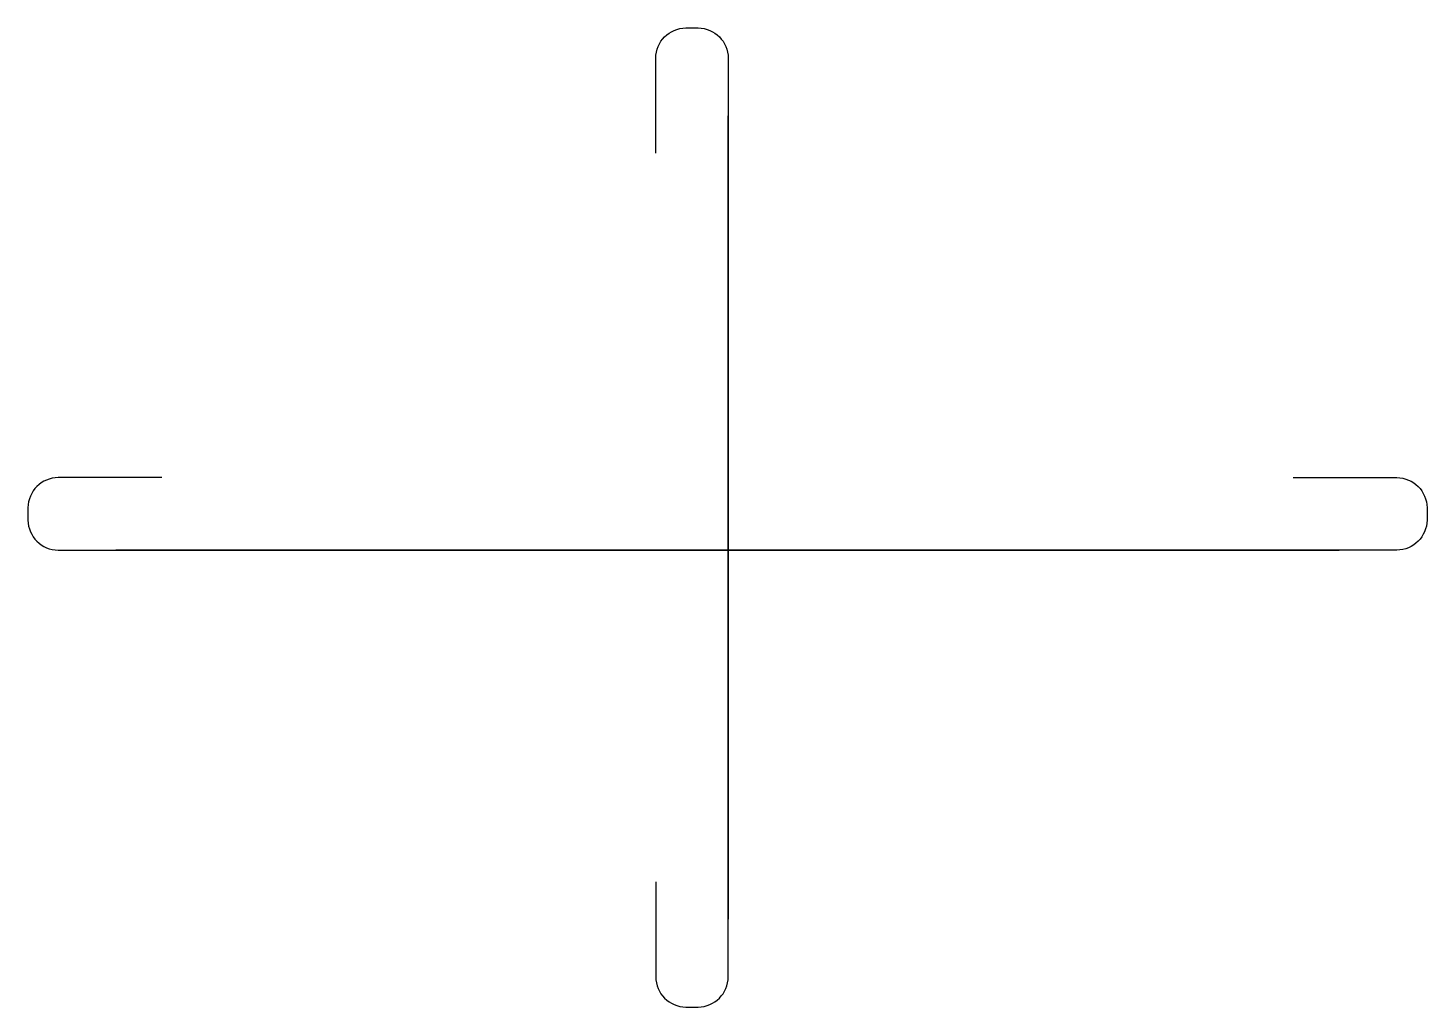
# Model space of a CAD drawing. Header units: metres. Extents: x -79525 to -77204, y -325636 to -324011.
import ezdxf

# ---------------------------------------------------------------- set-up
doc = ezdxf.new("R2010")
doc.units = ezdxf.units.M
doc.layers.add('STEEL', color=1, linetype='Continuous')

msp = doc.modelspace()

# ---------------------------------------------------------------- linework, layer by layer
at = {"layer": 'STEEL'}
for points in [[(-78483.68, -324218.79), (-78483.68, -324060.75, -0.41), (-78433.68, -324010.75), (-78413.29, -324010.75, -0.41), (-78363.29, -324060.75), (-78363.29, -325490.03)], [(-78483.68, -325427.59), (-78483.68, -325585.63, 0.41), (-78433.68, -325635.63), (-78413.29, -325635.63, 0.41), (-78363.29, -325585.63), (-78363.29, -324156.35)], [(-79303.27, -324756.98), (-79475.39, -324756.98, 0.41), (-79525.39, -324806.98), (-79525.39, -324827.37, 0.41), (-79475.39, -324877.37), (-77349.25, -324877.37)], [(-77425.77, -324756.98), (-77253.65, -324756.98, -0.41), (-77203.65, -324806.98), (-77203.65, -324827.37, -0.41), (-77253.65, -324877.37), (-79379.79, -324877.37)]]:
    msp.add_lwpolyline(points, format="xyb", dxfattribs=at)

doc.saveas('drawing.dxf')
